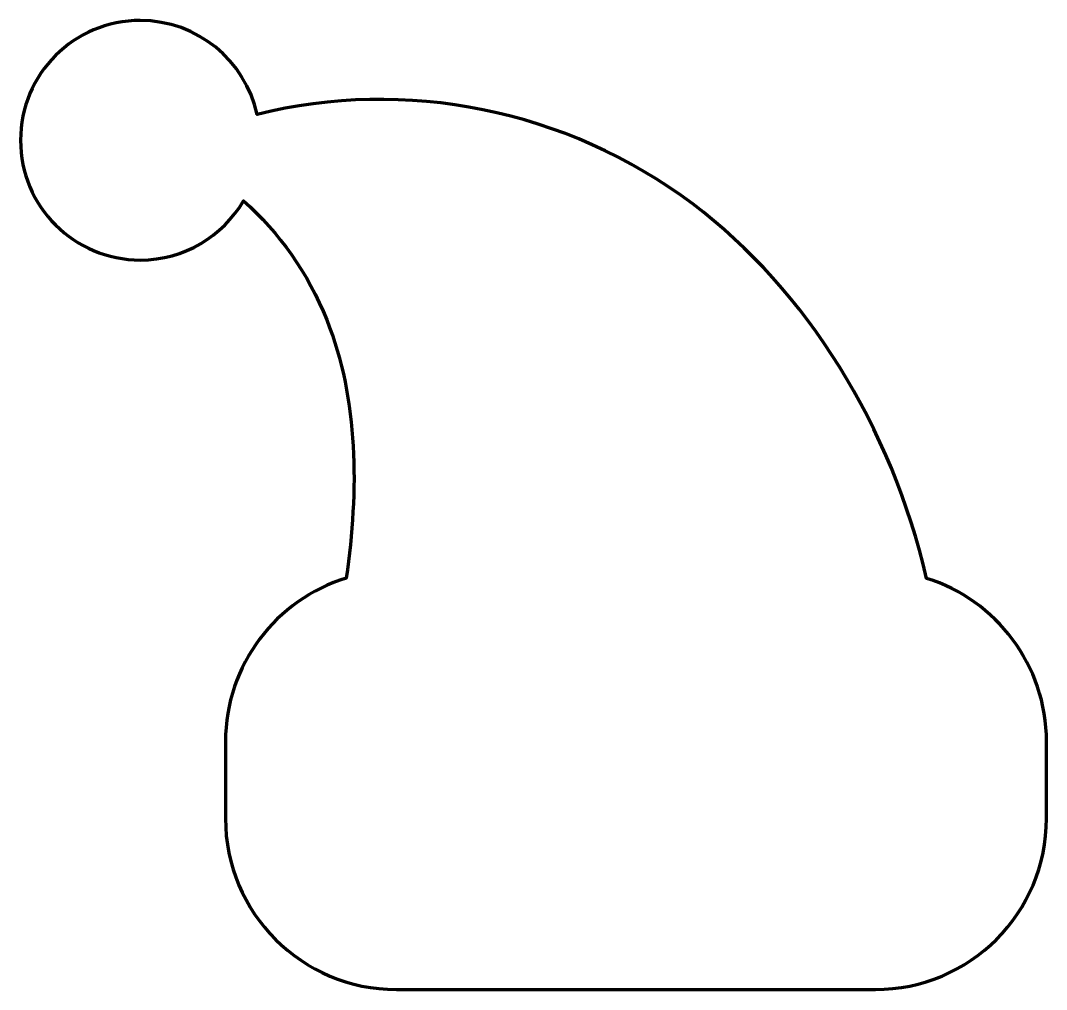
# Model space of a CAD drawing. Header units: inches. Extents: x 1 to 431, y 1 to 407.
import ezdxf

# ---------------------------------------------------------------- set-up
doc = ezdxf.new("R2010")
doc.units = ezdxf.units.IN
doc.header["$MEASUREMENT"] = 0
doc.layers.add('Layer 1', color=7, linetype='Continuous')

# ---------------------------------------------------------------- blocks, each defined once
blk = doc.blocks.new('block 2')
at = {"layer": 'Layer 1', "color": 7, "lineweight": 70}
blk.add_open_spline([(86.89, 72.67), (86.89, 72.67), (86.89, 104.89), (86.89, 104.89), (86.89, 137.16), (108.22, 164.44), (137.54, 173.42), (142.75, 210.6), (142.76, 247.8), (129.33, 281.65), (121.57, 301.23), (109.37, 318.4), (94.43, 331.55), (85.71, 316.73), (69.63, 306.76), (51.19, 306.76), (23.47, 306.76), (1, 329.23), (1, 356.95), (1, 384.67), (23.47, 407.15), (51.19, 407.15), (75.19, 407.15), (95.22, 390.3), (100.18, 367.8), (162.14, 383.27), (229.71, 370.08), (282.73, 330.24), (330.92, 294.03), (365.97, 236.64), (380.77, 173.3), (409.88, 164.18), (431, 137.01), (431, 104.89), (431, 104.89), (431, 72.67), (431, 72.67), (431, 33.09), (398.91, 1), (359.33, 1), (359.33, 1), (158.56, 1), (158.56, 1), (118.98, 1), (86.89, 33.09), (86.89, 72.67)], degree=3, knots=[0, 0, 0, 0, 1, 1, 1, 2, 2, 2, 3, 3, 3, 4, 4, 4, 5, 5, 5, 6, 6, 6, 7, 7, 7, 8, 8, 8, 9, 9, 9, 10, 10, 10, 11, 11, 11, 12, 12, 12, 13, 13, 13, 14, 14, 14, 15, 15, 15, 15], dxfattribs=at)

msp = doc.modelspace()

# ---------------------------------------------------------------- block references
at = {"layer": 'Layer 1'}
msp.add_blockref('block 2', (0, 0), dxfattribs=at)

doc.saveas('drawing.dxf')
